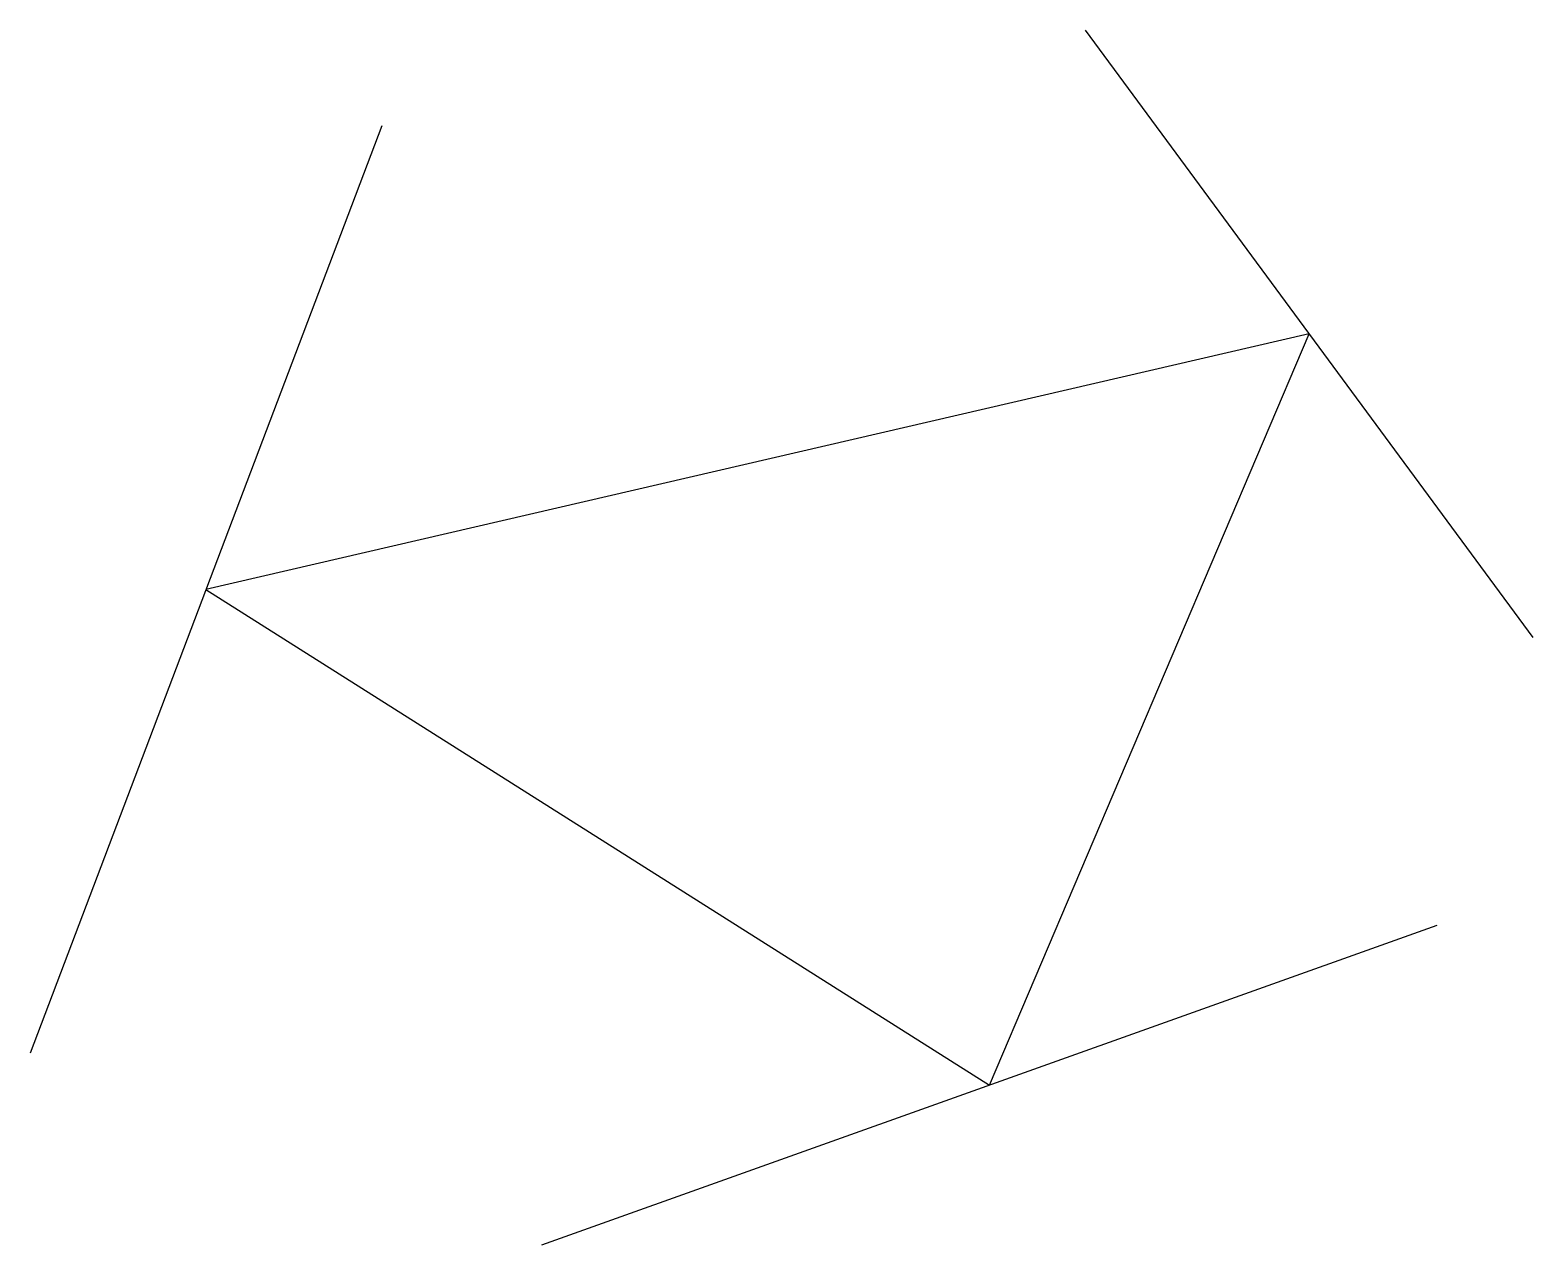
# Model space of a CAD drawing. Header units: inches. Extents: x -23 to 24, y -18 to 20.
import ezdxf

# ---------------------------------------------------------------- set-up
doc = ezdxf.new("R2010")
doc.units = ezdxf.units.IN
doc.header["$MEASUREMENT"] = 0
doc.layers.get('0').update_dxf_attribs({"lineweight": 25, "true_color": 0xffffff})

msp = doc.modelspace()

# ---------------------------------------------------------------- linework, layer by layer
for p, q in [((10, 20), (24, 1)), ((-12, 17), (-23, -12)), ((17, 10.5), (-17.5, 2.5)), ((7, -13), (17, 10.5)), ((-17.5, 2.5), (7, -13)), ((-7, -18), (21, -8))]:
    msp.add_line(p, q)

doc.saveas('drawing.dxf')
